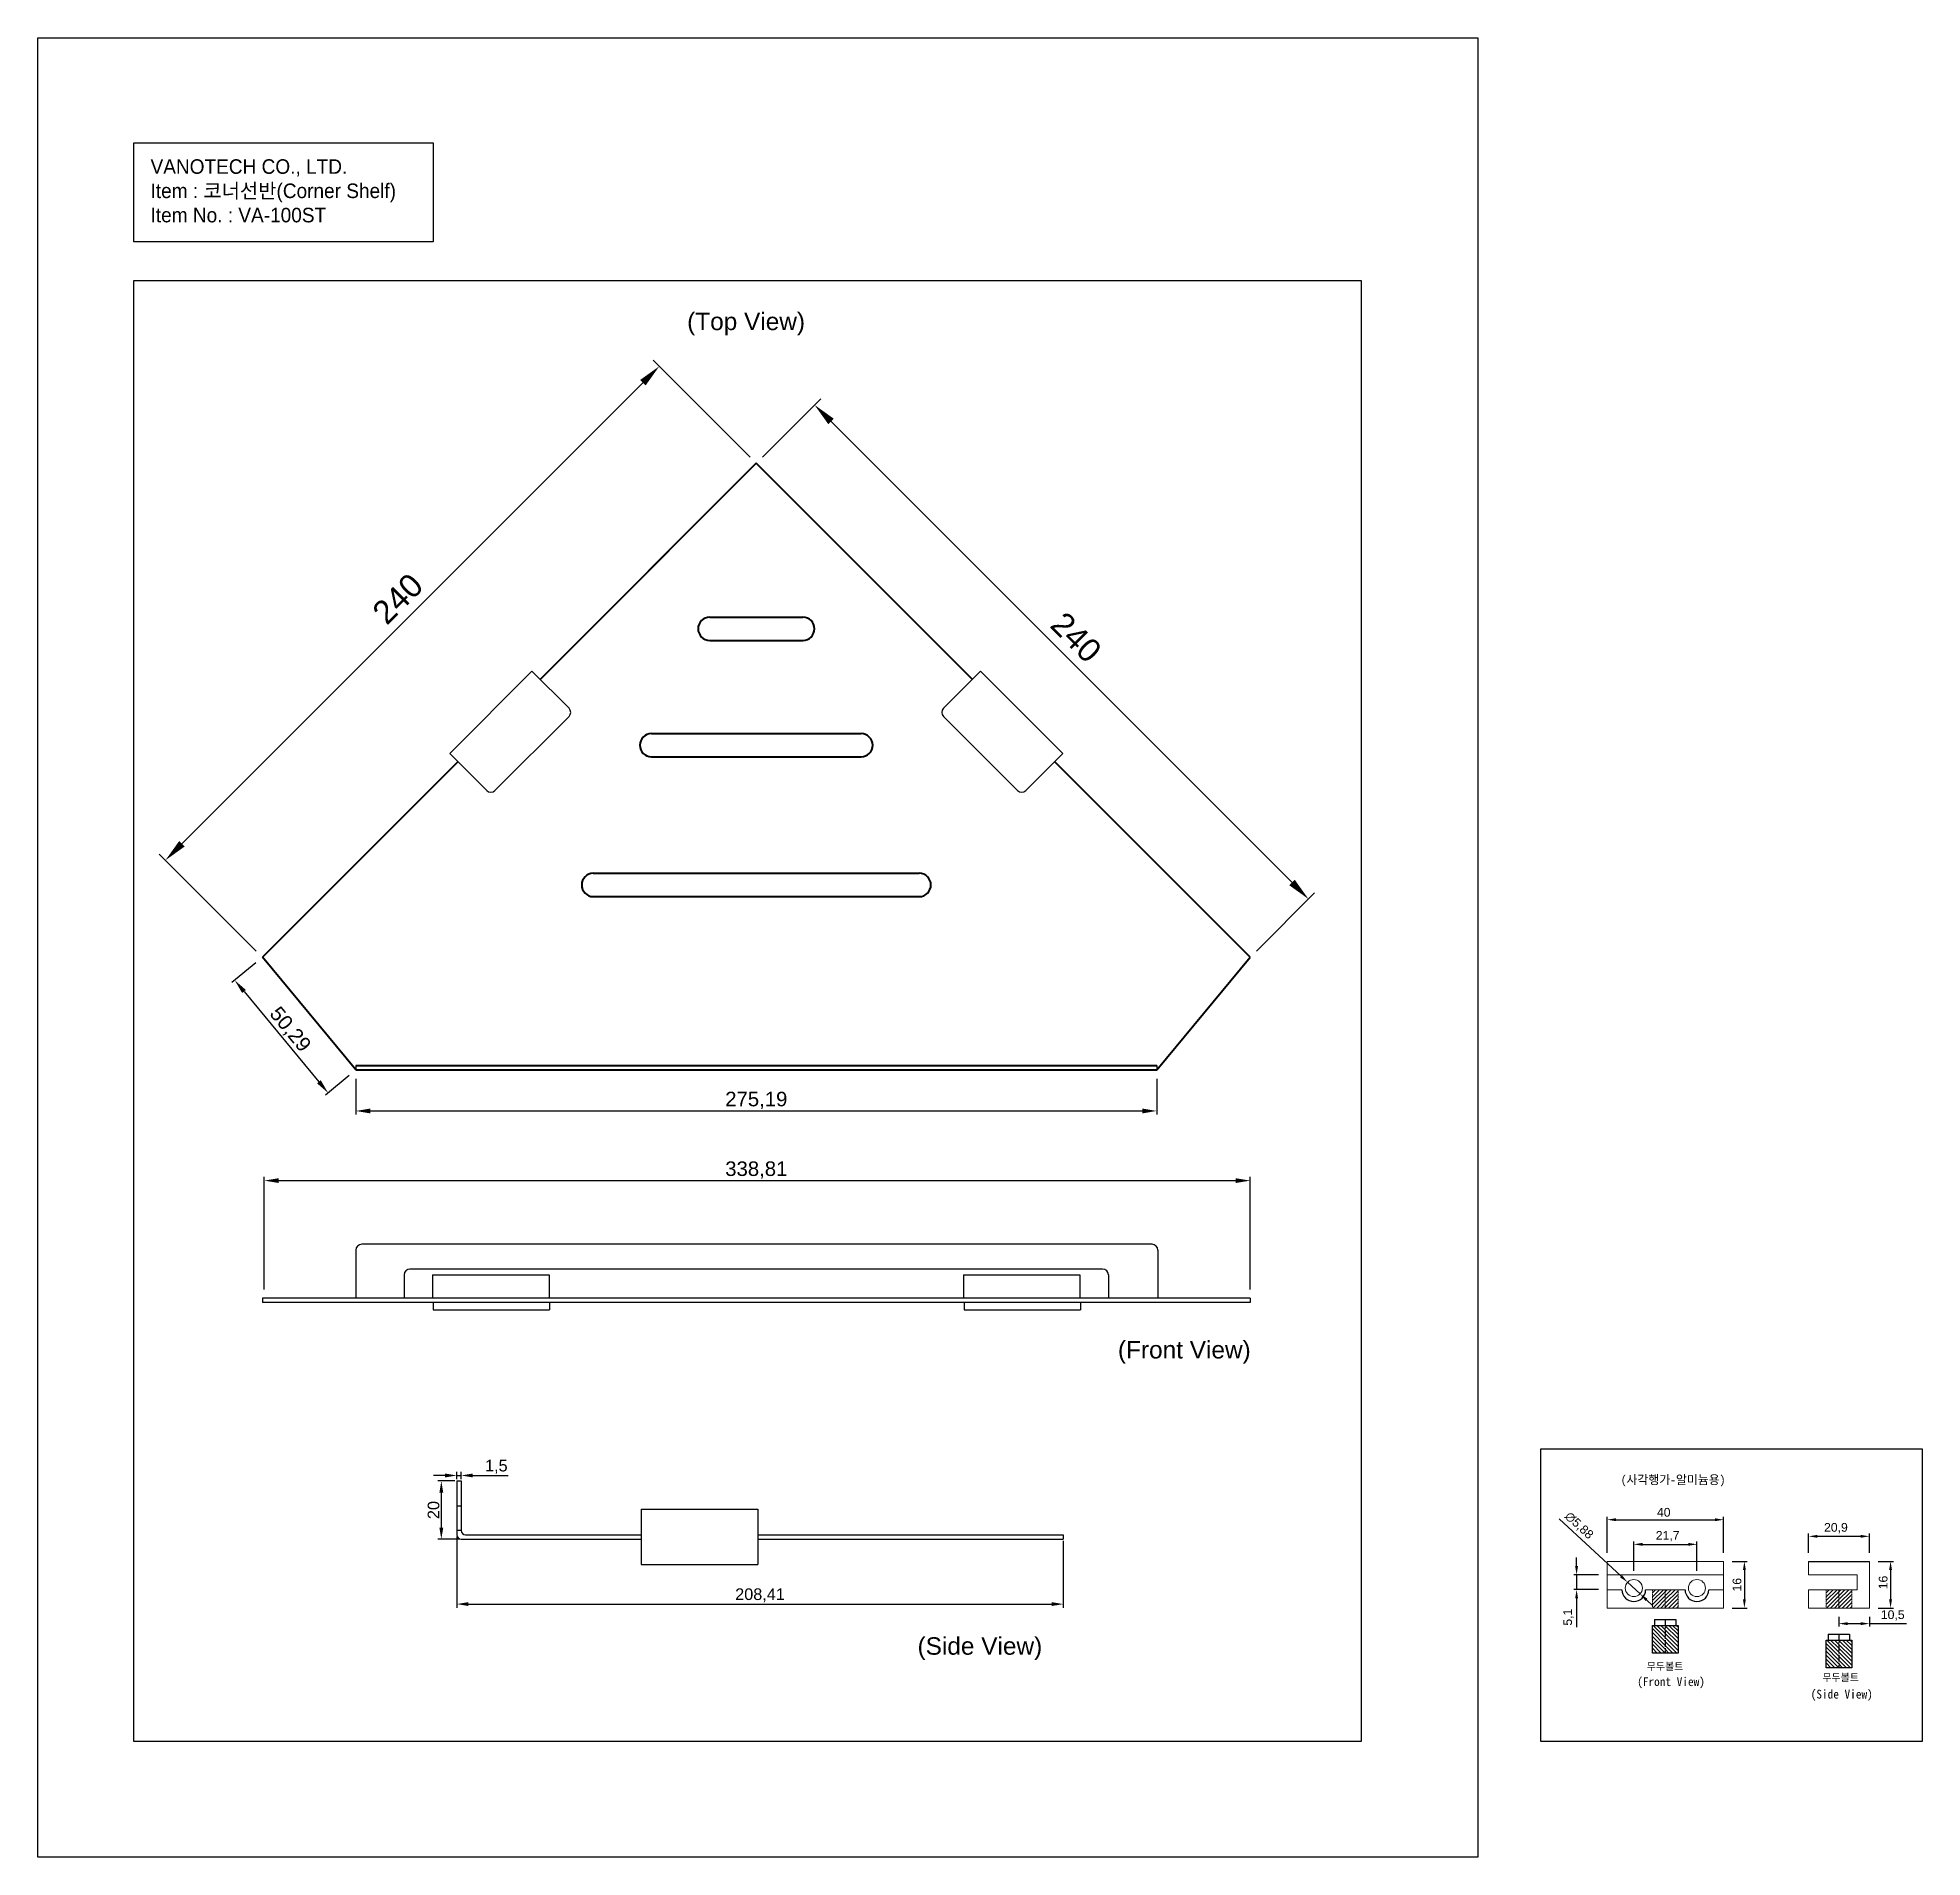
# Model space of a CAD drawing. Header units: millimetres. Extents: x 3124 to 3772, y 68 to 693.
import ezdxf

# ---------------------------------------------------------------- set-up
doc = ezdxf.new("R2010")
doc.units = ezdxf.units.MM
doc.linetypes.add('CENTER', pattern=[50.8, 31.75, -6.35, 6.35, -6.35])
doc.linetypes.add('HIDDEN', pattern=[9.525, 6.35, -3.175])
doc.styles.get("Standard").update_dxf_attribs({"font": 'arial.ttf'})
doc.styles.add('스타일', font='', dxfattribs={"height": 20})
doc.styles.get('스타일').set_extended_font_data('Gulim')
doc.dimstyles.new('ISO-25', dxfattribs={"dimtxt": 2.5, "dimasz": 2.5, "dimexe": 1.25, "dimexo": 0.625, "dimtad": 1, "dimtxsty": 'Standard', "dimcen": 2.5, "dimadec": 0, "dimazin": 0, "dimtfac": 1, "dimtmove": 0, "dimatfit": 3, "dimfxl": 1, "dimarcsym": 0})
pattern_1 = [(45, (2544.3372, -977.1703), (-0.6735192, 0.6735192), [])]
pattern_2 = [(315, (2575.3977, 1274.5327), (0.6735192, 0.6735192), [])]
pattern_3 = [(45, (2604.0117, -977.1703), (-0.6735192, 0.6735192), [])]
pattern_4 = [(315, (2635.0722, 1269.48375), (0.6735192, 0.6735192), [])]

# ---------------------------------------------------------------- blocks, each defined once
blk = doc.blocks.new('*D3')
at = {"color": 0, "lineweight": -2, "transparency": 16777216}
for p, q in [((3369.04, 549.06), (3335.71, 582.39)), ((3332.17, 574.61), (3173.78, 416.22)), ((3199.33, 379.35), (3166, 412.68))]:
    blk.add_line(p, q, dxfattribs=at)
at = {"color": 0, "transparency": 16777216}
for points in [[(3331.23, 575.55), (3333.11, 573.67), (3337.83, 580.27)], [(3172.84, 417.16), (3174.72, 415.28), (3168.12, 410.56)]]:
    blk.add_solid(points, dxfattribs=at)
at = {"layer": 'Defpoints', "color": 0, "transparency": 16777216}
for p in [(3371.16, 546.94), (3168.12, 410.56), (3201.45, 377.23)]:
    blk.add_point(p, dxfattribs=at)
at = {"color": 7, "lineweight": -3, "transparency": 16777216, "insert": (3247.97, 500.42), "char_height": 8, "attachment_point": 5, "rotation": 45}
blk.add_mtext('240', dxfattribs=at)
blk = doc.blocks.new('*D4')
at = {"color": 0, "lineweight": -2, "transparency": 16777216}
for p, q in [((3373.28, 549.06), (3393.31, 569.09)), ((3396.85, 561.31), (3555.24, 402.92)), ((3542.99, 379.35), (3563.02, 399.38))]:
    blk.add_line(p, q, dxfattribs=at)
at = {"color": 0, "transparency": 16777216}
for points in [[(3397.79, 562.25), (3395.9, 560.37), (3391.19, 566.97)], [(3556.18, 403.86), (3554.29, 401.98), (3560.89, 397.26)]]:
    blk.add_solid(points, dxfattribs=at)
at = {"layer": 'Defpoints', "color": 0, "transparency": 16777216}
for p in [(3371.16, 546.94), (3560.89, 397.26), (3540.86, 377.23)]:
    blk.add_point(p, dxfattribs=at)
at = {"color": 7, "lineweight": 40, "transparency": 16777216, "insert": (3481.05, 487.13), "char_height": 8, "attachment_point": 5, "rotation": 315}
blk.add_mtext('240', dxfattribs=at)
blk = doc.blocks.new('*D1')
at = {"color": 0, "lineweight": -2, "transparency": 16777216}
for p, q in [((3199.14, 375.32), (3190.97, 368.54)), ((3195.13, 365.49), (3220.86, 334.48)), ((3231.26, 336.61), (3223.09, 329.83))]:
    blk.add_line(p, q, dxfattribs=at)
at = {"color": 0, "transparency": 16777216}
for points in [[(3195.77, 366.02), (3194.49, 364.96), (3191.94, 369.34)], [(3221.5, 335.01), (3220.22, 333.95), (3224.05, 330.63)]]:
    blk.add_solid(points, dxfattribs=at)
at = {"layer": 'Defpoints', "color": 0, "transparency": 16777216}
for p in [(3201.45, 377.23), (3233.57, 338.53), (3224.05, 330.63)]:
    blk.add_point(p, dxfattribs=at)
at = {"color": 7, "transparency": 16777216, "insert": (3210.79, 352.3), "char_height": 5, "attachment_point": 5, "rotation": 309.68109}
blk.add_mtext('50,29', dxfattribs=at)
blk = doc.blocks.new('*D2')
at = {"color": 0, "lineweight": -2, "transparency": 16777216}
for p, q in [((3233.57, 335.53), (3233.57, 323.2)), ((3508.75, 335.53), (3508.75, 323.2)), ((3238.57, 324.45), (3503.75, 324.45))]:
    blk.add_line(p, q, dxfattribs=at)
at = {"color": 0, "transparency": 16777216}
for points in [[(3238.57, 325.28), (3238.57, 323.61), (3233.57, 324.45)], [(3503.75, 325.28), (3503.75, 323.61), (3508.75, 324.45)]]:
    blk.add_solid(points, dxfattribs=at)
at = {"layer": 'Defpoints', "color": 0, "transparency": 16777216}
for p in [(3233.57, 338.53), (3508.75, 338.53), (3508.75, 324.45)]:
    blk.add_point(p, dxfattribs=at)
at = {"color": 7, "transparency": 16777216, "insert": (3371.16, 328.08), "char_height": 5, "attachment_point": 5}
blk.add_mtext('275,19', dxfattribs=at)
blk = doc.blocks.new('*D5')
at = {"color": 0, "lineweight": -2, "transparency": 16777216}
for p, q in [((3202.06, 263.13), (3202.06, 301.77)), ((3207.06, 300.52), (3535.86, 300.52)), ((3540.86, 263.13), (3540.86, 301.77))]:
    blk.add_line(p, q, dxfattribs=at)
at = {"color": 0, "transparency": 16777216}
for points in [[(3207.06, 301.35), (3207.06, 299.69), (3202.06, 300.52)], [(3535.86, 301.35), (3535.86, 299.69), (3540.86, 300.52)]]:
    blk.add_solid(points, dxfattribs=at)
at = {"layer": 'Defpoints', "color": 0, "transparency": 16777216}
for p in [(3540.86, 300.52), (3202.06, 260.13), (3540.86, 260.13)]:
    blk.add_point(p, dxfattribs=at)
at = {"color": 7, "transparency": 16777216, "insert": (3371.16, 304.15), "char_height": 5, "attachment_point": 5}
blk.add_mtext('338,81', dxfattribs=at)
blk = doc.blocks.new('*D6')
at = {"color": 0, "lineweight": -2, "transparency": 16777216}
for p, q in [((3267.61, 197.35), (3261.68, 197.35)), ((3262.93, 193.35), (3262.93, 181.35)), ((3269.11, 177.35), (3261.68, 177.35))]:
    blk.add_line(p, q, dxfattribs=at)
at = {"color": 0, "transparency": 16777216}
for points in [[(3262.26, 193.35), (3263.6, 193.35), (3262.93, 197.35)], [(3262.26, 181.35), (3263.6, 181.35), (3262.93, 177.35)]]:
    blk.add_solid(points, dxfattribs=at)
at = {"layer": 'Defpoints', "color": 0, "transparency": 16777216}
for p in [(3268.24, 197.35), (3262.93, 177.35), (3269.74, 177.35)]:
    blk.add_point(p, dxfattribs=at)
at = {"color": 7, "transparency": 16777216, "insert": (3260.26, 187.35), "char_height": 4, "attachment_point": 5, "rotation": 90}
blk.add_mtext('20', dxfattribs=at)
blk = doc.blocks.new('*D7')
at = {"color": 0, "lineweight": -2, "transparency": 16777216}
for p, q in [((3264.24, 199.22), (3260.24, 199.22)), ((3268.24, 197.97), (3268.24, 200.47)), ((3268.24, 199.22), (3269.74, 199.22)), ((3269.74, 197.97), (3269.74, 200.47)), ((3273.74, 199.22), (3285.92, 199.22))]:
    blk.add_line(p, q, dxfattribs=at)
at = {"color": 0, "transparency": 16777216}
for points in [[(3264.24, 199.89), (3264.24, 198.56), (3268.24, 199.22)], [(3273.74, 199.89), (3273.74, 198.56), (3269.74, 199.22)]]:
    blk.add_solid(points, dxfattribs=at)
at = {"layer": 'Defpoints', "color": 0, "transparency": 16777216}
for p in [(3268.24, 197.35), (3269.74, 199.22), (3269.74, 197.35)]:
    blk.add_point(p, dxfattribs=at)
at = {"color": 7, "transparency": 16777216, "insert": (3281.83, 202.25), "char_height": 4, "attachment_point": 5}
blk.add_mtext('1,5', dxfattribs=at)
blk = doc.blocks.new('*D8')
at = {"color": 0, "lineweight": -2, "transparency": 16777216}
for p, q in [((3268.24, 178.22), (3268.24, 153.79)), ((3476.65, 176.72), (3476.65, 153.79)), ((3272.24, 155.04), (3472.65, 155.04))]:
    blk.add_line(p, q, dxfattribs=at)
at = {"color": 0, "transparency": 16777216}
for points in [[(3272.24, 155.71), (3272.24, 154.38), (3268.24, 155.04)], [(3472.65, 155.71), (3472.65, 154.38), (3476.65, 155.04)]]:
    blk.add_solid(points, dxfattribs=at)
at = {"layer": 'Defpoints', "color": 0, "transparency": 16777216}
for p in [(3268.24, 178.85), (3476.65, 177.35), (3476.65, 155.04)]:
    blk.add_point(p, dxfattribs=at)
at = {"color": 7, "transparency": 16777216, "insert": (3372.44, 158.07), "char_height": 4, "attachment_point": 5}
blk.add_mtext('208,41', dxfattribs=at)
blk = doc.blocks.new('*D21')
at = {"color": 0, "lineweight": -2, "transparency": 16777216}
for p, q in [((3663.53, 172.7), (3663.53, 185.03)), ((3666.53, 184.03), (3700.53, 184.03)), ((3703.53, 172.7), (3703.53, 185.03))]:
    blk.add_line(p, q, dxfattribs=at)
at = {"color": 0, "transparency": 16777216}
for points in [[(3666.53, 184.53), (3666.53, 183.53), (3663.53, 184.03)], [(3700.53, 184.53), (3700.53, 183.53), (3703.53, 184.03)]]:
    blk.add_solid(points, dxfattribs=at)
at = {"layer": 'Defpoints', "color": 0, "transparency": 16777216}
for p in [(3703.53, 184.03), (3663.53, 169.7), (3703.53, 169.7)]:
    blk.add_point(p, dxfattribs=at)
at = {"color": 7, "transparency": 16777216, "insert": (3682.96, 186.56), "char_height": 3, "attachment_point": 5}
blk.add_mtext('40', dxfattribs=at)
blk = doc.blocks.new('*D18')
at = {"color": 0, "lineweight": -2, "transparency": 16777216}
for p, q in [((3706.53, 169.7), (3711.68, 169.7)), ((3710.68, 166.7), (3710.68, 156.7)), ((3706.53, 153.7), (3711.68, 153.7))]:
    blk.add_line(p, q, dxfattribs=at)
at = {"color": 0, "transparency": 16777216}
for points in [[(3710.18, 166.7), (3711.18, 166.7), (3710.68, 169.7)], [(3710.18, 156.7), (3711.18, 156.7), (3710.68, 153.7)]]:
    blk.add_solid(points, dxfattribs=at)
at = {"layer": 'Defpoints', "color": 0, "transparency": 16777216}
for p in [(3703.53, 169.7), (3703.53, 153.7), (3710.68, 153.7)]:
    blk.add_point(p, dxfattribs=at)
at = {"color": 7, "transparency": 16777216, "insert": (3708.14, 161.7), "char_height": 3, "attachment_point": 5, "rotation": 90}
blk.add_mtext('16', dxfattribs=at)
blk = doc.blocks.new('*D22')
at = {"color": 0, "lineweight": -2, "transparency": 16777216}
for p, q in [((3672.68, 166.49), (3672.68, 176.57)), ((3675.68, 175.57), (3691.38, 175.57)), ((3694.38, 166.49), (3694.38, 176.57))]:
    blk.add_line(p, q, dxfattribs=at)
at = {"color": 0, "transparency": 16777216}
for points in [[(3675.68, 176.07), (3675.68, 175.07), (3672.68, 175.57)], [(3691.38, 176.07), (3691.38, 175.07), (3694.38, 175.57)]]:
    blk.add_solid(points, dxfattribs=at)
at = {"layer": 'Defpoints', "color": 0, "transparency": 16777216}
for p in [(3694.38, 175.57), (3672.68, 163.49), (3694.38, 163.49)]:
    blk.add_point(p, dxfattribs=at)
at = {"color": 7, "transparency": 16777216, "insert": (3684.32, 178.37), "char_height": 3, "attachment_point": 5}
blk.add_mtext('21,7', dxfattribs=at)
blk = doc.blocks.new('*D23')
at = {"color": 0, "lineweight": -2, "transparency": 16777216}
for p, q in [((3653.02, 168.1), (3653.02, 171.1)), ((3660.53, 165.1), (3652.02, 165.1)), ((3653.02, 165.1), (3653.02, 160)), ((3660.53, 160), (3652.02, 160)), ((3653.02, 157), (3653.02, 147.12))]:
    blk.add_line(p, q, dxfattribs=at)
at = {"color": 0, "transparency": 16777216}
for points in [[(3652.52, 168.1), (3653.52, 168.1), (3653.02, 165.1)], [(3652.52, 157), (3653.52, 157), (3653.02, 160)]]:
    blk.add_solid(points, dxfattribs=at)
at = {"layer": 'Defpoints', "color": 0, "transparency": 16777216}
for p in [(3663.53, 165.1), (3653.02, 160), (3663.53, 160)]:
    blk.add_point(p, dxfattribs=at)
at = {"color": 7, "transparency": 16777216, "insert": (3650.21, 150.56), "char_height": 3, "attachment_point": 5, "rotation": 90}
blk.add_mtext('5,1', dxfattribs=at)
blk = doc.blocks.new('*D24')
at = {"color": 0, "lineweight": -2, "transparency": 16777216}
for p, q in [((3732.75, 172.7), (3732.75, 179.32)), ((3735.75, 178.32), (3750.65, 178.32)), ((3753.65, 172.7), (3753.65, 179.32))]:
    blk.add_line(p, q, dxfattribs=at)
at = {"color": 0, "transparency": 16777216}
for points in [[(3735.75, 178.82), (3735.75, 177.82), (3732.75, 178.32)], [(3750.65, 178.82), (3750.65, 177.82), (3753.65, 178.32)]]:
    blk.add_solid(points, dxfattribs=at)
at = {"layer": 'Defpoints', "color": 0, "transparency": 16777216}
for p in [(3753.65, 178.32), (3732.75, 169.7), (3753.65, 169.7)]:
    blk.add_point(p, dxfattribs=at)
at = {"color": 7, "transparency": 16777216, "insert": (3742.13, 181.12), "char_height": 3, "attachment_point": 5}
blk.add_mtext('20,9', dxfattribs=at)
blk = doc.blocks.new('*D19')
at = {"color": 0, "lineweight": -2, "transparency": 16777216}
for p, q in [((3756.65, 169.7), (3761.9, 169.7)), ((3760.9, 166.7), (3760.9, 156.7)), ((3756.65, 153.7), (3761.9, 153.7))]:
    blk.add_line(p, q, dxfattribs=at)
at = {"color": 0, "transparency": 16777216}
for points in [[(3760.4, 166.7), (3761.4, 166.7), (3760.9, 169.7)], [(3760.4, 156.7), (3761.4, 156.7), (3760.9, 153.7)]]:
    blk.add_solid(points, dxfattribs=at)
at = {"layer": 'Defpoints', "color": 0, "transparency": 16777216}
for p in [(3753.65, 169.7), (3753.65, 153.7), (3760.9, 153.7)]:
    blk.add_point(p, dxfattribs=at)
at = {"color": 7, "transparency": 16777216, "insert": (3758.37, 162.46), "char_height": 3, "attachment_point": 5, "rotation": 90}
blk.add_mtext('16', dxfattribs=at)
blk = doc.blocks.new('*D20')
at = {"color": 0, "lineweight": -2, "transparency": 16777216}
for p, q in [((3743.15, 150.7), (3743.15, 147.33)), ((3753.65, 150.7), (3753.65, 147.33)), ((3746.15, 148.33), (3750.65, 148.33)), ((3753.65, 148.33), (3766.42, 148.33))]:
    blk.add_line(p, q, dxfattribs=at)
at = {"color": 0, "transparency": 16777216}
for points in [[(3746.15, 148.83), (3746.15, 147.83), (3743.15, 148.33)], [(3750.65, 148.83), (3750.65, 147.83), (3753.65, 148.33)]]:
    blk.add_solid(points, dxfattribs=at)
at = {"layer": 'Defpoints', "color": 0, "transparency": 16777216}
for p in [(3743.15, 153.7), (3753.65, 153.7), (3743.15, 148.33)]:
    blk.add_point(p, dxfattribs=at)
at = {"color": 7, "transparency": 16777216, "insert": (3761.65, 151.13), "char_height": 3, "attachment_point": 5}
blk.add_mtext('10,5', dxfattribs=at)
blk = doc.blocks.new('*D25')
at = {"color": 0, "lineweight": -2, "transparency": 16777216}
for p, q in [((3647.08, 184.28), (3668.32, 164.59)), ((3674.83, 158.55), (3670.52, 162.55)), ((3677.03, 156.51), (3679.23, 154.47))]:
    blk.add_line(p, q, dxfattribs=at)
at = {"color": 0, "transparency": 16777216}
for points in [[(3668.66, 164.95), (3667.98, 164.22), (3670.52, 162.55)], [(3677.37, 156.88), (3676.69, 156.14), (3674.83, 158.55)]]:
    blk.add_solid(points, dxfattribs=at)
at = {"layer": 'Defpoints', "color": 0, "transparency": 16777216}
for p in [(3670.52, 162.55), (3674.83, 158.55)]:
    blk.add_point(p, dxfattribs=at)
at = {"color": 7, "transparency": 16777216, "insert": (3653.81, 181.93), "char_height": 3, "attachment_point": 5, "rotation": 317.16965}
blk.add_mtext('∅5,88', dxfattribs=at)

msp = doc.modelspace()

# ---------------------------------------------------------------- hatches: boundary and pattern name
h = msp.add_hatch()
h.set_pattern_fill('ANSI31', color=3, scale=0.3)
h.set_pattern_definition(pattern_1)
h.paths.add_polyline_path([(3683.476, 159.998), (3679.076, 159.998), (3679.076, 153.698), (3683.476, 153.698)])
h = msp.add_hatch()
h.set_pattern_fill('ANSI31', color=3, scale=0.3)
h.set_pattern_definition(pattern_1)
h.paths.add_polyline_path([(3687.877, 159.998), (3683.476, 159.998), (3683.476, 153.698), (3687.877, 153.698)])
h = msp.add_hatch()
h.set_pattern_fill('ANSI31', color=3, scale=0.3)
h.set_pattern_definition(pattern_3)
h.paths.add_polyline_path([(3743.151, 159.998), (3738.751, 159.998), (3738.751, 153.698), (3743.151, 153.698)])
h = msp.add_hatch()
h.set_pattern_fill('ANSI31', color=3, scale=0.3)
h.set_pattern_definition(pattern_3)
h.paths.add_polyline_path([(3747.551, 159.998), (3743.151, 159.998), (3743.151, 153.698), (3747.551, 153.698)])
h = msp.add_hatch()
h.set_pattern_fill('ANSI31', color=3, scale=0.3, angle=-90)
h.set_pattern_definition(pattern_2)
h.paths.add_polyline_path([(3683.476, 138.237), (3683.476, 147.737), (3679.076, 147.737), (3679.076, 138.237)])
h = msp.add_hatch()
h.set_pattern_fill('ANSI31', color=3, scale=0.3, angle=-90)
h.set_pattern_definition(pattern_2)
h.paths.add_polyline_path([(3687.876, 147.737), (3683.476, 147.737), (3683.476, 138.237), (3687.876, 138.237)])
h = msp.add_hatch()
h.set_pattern_fill('ANSI31', color=3, scale=0.3, angle=-90)
h.set_pattern_definition(pattern_4)
h.paths.add_polyline_path([(3743.151, 133.188), (3743.151, 142.688), (3738.751, 142.688), (3738.751, 133.188)])
h = msp.add_hatch()
h.set_pattern_fill('ANSI31', color=3, scale=0.3, angle=-90)
h.set_pattern_definition(pattern_4)
h.paths.add_polyline_path([(3747.551, 142.688), (3743.151, 142.688), (3743.151, 133.188), (3747.551, 133.188)])

# ---------------------------------------------------------------- linework, layer by layer
at = {"lineweight": 40}
for p, q in [((3371.158, 546.938), (3296.912, 472.692)), ((3371.158, 546.938), (3296.912, 472.692)), ((3371.158, 546.938), (3311.054, 486.834)), ((3431.704, 486.392), (3371.158, 546.938)), ((3431.704, 486.392), (3371.158, 546.938)), ((3445.405, 472.692), (3371.158, 546.938)), ((3355.158, 494.085), (3387.158, 494.085)), ((3351.158, 490.085), (3351.158, 490.085)), ((3355.158, 486.085), (3387.158, 486.085)), ((3391.158, 490.085), (3391.158, 490.085)), ((3335.158, 454.085), (3407.158, 454.085)), ((3331.158, 450.085), (3331.158, 450.085)), ((3411.158, 450.085), (3411.158, 450.085)), ((3268.628, 444.407), (3201.453, 377.232)), ((3335.158, 446.085), (3407.158, 446.085)), ((3540.864, 377.232), (3473.689, 444.407)), ((3311.158, 402.085), (3311.158, 402.085)), ((3315.158, 406.085), (3427.158, 406.085)), ((3431.158, 402.085), (3431.158, 402.085)), ((3315.158, 398.085), (3427.158, 398.085)), ((3233.565, 338.527), (3201.453, 377.232)), ((3508.752, 338.527), (3540.864, 377.232)), ((3233.565, 340.027), (3508.752, 340.027)), ((3233.565, 338.527), (3508.752, 338.527))]:
    msp.add_line(p, q, dxfattribs=at)
at = {"linetype": 'Continuous'}
for p, q in [((3265.8, 447.236), (3294.084, 475.52)), ((3294.084, 475.52), (3306.812, 462.792)), ((3448.233, 475.52), (3435.505, 462.792)), ((3476.517, 447.236), (3448.233, 475.52)), ((3281.356, 434.508), (3306.812, 459.964)), ((3460.961, 434.508), (3435.505, 459.964)), ((3265.8, 447.236), (3278.527, 434.508)), ((3476.517, 447.236), (3463.789, 434.508)), ((3259.942, 268.134), (3299.942, 268.134)), ((3259.942, 268.134), (3259.942, 260.134)), ((3299.942, 268.134), (3299.942, 260.134)), ((3442.375, 268.134), (3482.375, 268.134)), ((3442.375, 268.134), (3442.375, 260.134)), ((3482.375, 268.134), (3482.375, 260.134)), ((3260.132, 258.634), (3260.132, 256.134)), ((3260.132, 256.134), (3300.132, 256.134)), ((3300.132, 258.634), (3300.132, 256.134)), ((3442.565, 258.634), (3442.565, 256.134)), ((3442.565, 256.134), (3482.565, 256.134)), ((3482.565, 258.634), (3482.565, 256.134)), ((3331.647, 187.596), (3371.647, 187.596)), ((3331.647, 187.596), (3331.647, 168.596)), ((3371.647, 187.596), (3371.647, 168.596)), ((3331.647, 168.596), (3371.647, 168.596))]:
    msp.add_line(p, q, dxfattribs=at)
for p, q in [((3233.565, 340.027), (3233.565, 338.527)), ((3508.752, 340.027), (3508.752, 338.527)), ((3507.132, 278.634), (3235.565, 278.634)), ((3233.565, 276.634), (3233.565, 260.134)), ((3509.132, 276.634), (3509.132, 260.134)), ((3250.158, 268.134), (3250.158, 260.134)), ((3490.158, 270.134), (3252.158, 270.134)), ((3492.158, 268.134), (3492.158, 260.134)), ((3540.864, 260.134), (3201.453, 260.134)), ((3201.453, 260.134), (3201.453, 258.634)), ((3250.348, 260.134), (3202.057, 260.134)), ((3540.64, 260.134), (3492.348, 260.134)), ((3540.864, 260.134), (3540.864, 258.634)), ((3540.864, 258.634), (3201.453, 258.634)), ((3250.348, 258.634), (3202.057, 258.634)), ((3540.64, 258.634), (3492.348, 258.634)), ((3268.236, 197.346), (3269.736, 197.346)), ((3268.236, 197.346), (3268.236, 178.846)), ((3269.736, 197.346), (3269.736, 180.346)), ((3268.236, 188.846), (3269.736, 188.846)), ((3269.736, 180.346), (3268.236, 180.346)), ((3269.736, 177.346), (3331.647, 177.346)), ((3271.236, 178.846), (3331.647, 178.846)), ((3371.647, 178.846), (3476.647, 178.846)), ((3371.647, 178.846), (3476.647, 178.846)), ((3371.647, 177.346), (3476.647, 177.346)), ((3371.647, 177.346), (3476.647, 177.346)), ((3476.647, 178.846), (3476.647, 177.346)), ((3476.647, 178.846), (3476.647, 177.346)), ((3732.751, 169.698), (3753.651, 169.698)), ((3679.776, 149.737), (3687.176, 149.737)), ((3679.776, 149.737), (3679.776, 147.737)), ((3687.176, 149.737), (3687.176, 147.737)), ((3679.076, 138.237), (3679.076, 147.737)), ((3679.076, 147.737), (3687.876, 147.737)), ((3687.876, 147.737), (3687.876, 138.237)), ((3738.751, 133.188), (3738.751, 142.688)), ((3738.751, 142.688), (3747.551, 142.688)), ((3739.451, 144.688), (3746.851, 144.688)), ((3739.451, 144.688), (3739.451, 142.688)), ((3746.851, 144.688), (3746.851, 142.688)), ((3747.551, 142.688), (3747.551, 133.188)), ((3687.876, 138.237), (3679.076, 138.237)), ((3747.551, 133.188), (3738.751, 133.188))]:
    msp.add_line(p, q)
at = {"lineweight": 13}
for p, q in [((3663.526, 169.698), (3703.526, 169.698)), ((3663.526, 153.698), (3663.526, 169.698)), ((3703.526, 169.698), (3703.526, 153.698)), ((3732.751, 169.698), (3732.751, 165.098)), ((3753.651, 169.698), (3753.651, 153.698)), ((3663.526, 165.098), (3703.526, 165.098)), ((3732.751, 165.098), (3749.451, 165.098)), ((3749.451, 165.098), (3749.451, 159.998)), ((3663.526, 159.998), (3668.596, 159.998)), ((3676.756, 159.998), (3690.296, 159.998)), ((3698.456, 159.998), (3703.526, 159.998)), ((3732.751, 159.998), (3732.751, 153.698)), ((3732.751, 159.998), (3749.451, 159.998)), ((3663.526, 153.698), (3703.526, 153.698)), ((3732.751, 153.698), (3753.651, 153.698))]:
    msp.add_line(p, q, dxfattribs=at)
at = {"color": 3, "linetype": 'HIDDEN', "lineweight": 13, "ltscale": 0.08}
for p, q in [((3679.076, 159.998), (3679.076, 153.698)), ((3687.877, 159.998), (3687.877, 153.698)), ((3738.751, 159.998), (3738.751, 153.698)), ((3747.551, 159.998), (3747.551, 153.698))]:
    msp.add_line(p, q, dxfattribs=at)
at = {"color": 1, "linetype": 'HIDDEN', "lineweight": 13, "ltscale": 0.08}
for p, q in [((3683.476, 159.998), (3683.476, 153.698)), ((3743.151, 159.998), (3743.151, 153.698))]:
    msp.add_line(p, q, dxfattribs=at)
at = {"color": 1, "linetype": 'CENTER', "lineweight": 13, "ltscale": 0.08}
msp.add_line((3743.151, 159.998), (3743.151, 153.698), dxfattribs=at)
at = {"color": 1, "linetype": 'CENTER', "ltscale": 0.07}
for p, q in [((3683.476, 149.737), (3683.476, 138.237)), ((3743.151, 144.688), (3743.151, 133.188))]:
    msp.add_line(p, q, dxfattribs=at)
at = {"color": 4}
msp.add_lwpolyline([(3124.235, 693.143), (3619.052, 693.143), (3619.052, 68.059), (3124.235, 68.059)], close=True, dxfattribs=at)
at = {"color": 3}
msp.add_lwpolyline([(3157.281, 657.033), (3260.08, 657.033), (3260.08, 623.074), (3157.281, 623.074)], close=True, dxfattribs=at)
at = {"color": 6}
for points in [[(3157.281, 609.77), (3579.043, 609.77), (3579.043, 107.861), (3157.281, 107.861)], [(3640.736, 208.415), (3771.815, 208.415), (3771.815, 107.861), (3640.736, 107.861)]]:
    msp.add_lwpolyline(points, close=True, dxfattribs=at)
at = {"lineweight": 13}
for centre in [(3672.676, 160.548), (3694.376, 160.548)]:
    msp.add_circle(centre, 2.94, dxfattribs=at)
at = {"lineweight": 40}
for centre, start, end in [((3355.158, 490.085), 90, 180), ((3387.158, 490.085), 0, 90), ((3355.158, 490.085), 180, 270), ((3387.158, 490.085), 270, 0), ((3335.158, 450.085), 90, 180), ((3407.158, 450.085), 360, 90), ((3335.158, 450.085), 180, 270), ((3407.158, 450.085), 270, 0), ((3315.158, 402.085), 90, 180), ((3315.158, 402.085), 180, 270), ((3427.158, 402.085), 0, 90), ((3427.158, 402.085), 270, 0)]:
    msp.add_arc(centre, 4, start, end, dxfattribs=at)
at = {"linetype": 'Continuous'}
for centre, start, end in [((3305.397, 461.378), 315, 45), ((3436.919, 461.378), 135, 225), ((3279.942, 435.922), 225, 315), ((3462.375, 435.922), 225, 315)]:
    msp.add_arc(centre, 2, start, end, dxfattribs=at)
for centre, radius, start, end in [((3235.565, 276.634), 2, 90, 180), ((3507.132, 276.634), 2, 0, 90), ((3252.158, 268.134), 2, 90, 180), ((3490.158, 268.134), 2, 0, 90), ((3269.736, 178.846), 1.5, 180, 270), ((3271.236, 180.346), 1.5, 180, 270), ((3672.676, 159.998), 4.08, 180, 0), ((3694.376, 159.998), 4.08, 180, 0)]:
    msp.add_arc(centre, radius, start, end)

# ---------------------------------------------------------------- texts
at = {"color": 3, "insert": (3163.016, 651.381), "char_height": 5, "width": 363.40321, "attachment_point": 1, "style": '스타일'}
msp.add_mtext('\\pxt4;{\\C6;VANOTECH CO., LTD.\\P\\ptz;\\C256;Item : 코너선반(Corner Shelf)\\PItem No. : VA-100ST}', dxfattribs=at)
at = {"char_height": 6, "attachment_point": 1}
for s, insert in [('(Top View)', (3347.392, 598.69)), ('(Front View)', (3495.413, 245.426)), ('(Side View)', (3426.557, 143.65))]:
    msp.add_mtext_dynamic_manual_height_columns(s, width=77.24699, gutter_width=12.5, heights=[0], dxfattribs=dict(at, insert=insert))
at = {"width": 106.46056, "attachment_point": 1}
for s, insert, char_height in [('{\\fGulimChe|b0|i0|c129|p49;(사각행가-알미늄용)}', (3668.213, 199.229), 3), ('{\\fGulimChe|b0|i0|c129|p49;(Front View)}', (3673.847, 129.89), 3), ('{\\fGulimChe|b0|i0|c129|p49;무두볼트}', (3677.128, 134.883), 2.5), ('{\\fGulimChe|b0|i0|c129|p49;무두볼트}', (3737.487, 131.088), 2.5), ('{\\fGulimChe|b0|i0|c129|p49;(Side View)}', (3733.462, 125.609), 3)]:
    msp.add_mtext(s, dxfattribs=dict(at, insert=insert, char_height=char_height))

# ---------------------------------------------------------------- dimensions: what is measured, and where the dimension line sits
at = {"color": 5, "lineweight": -3}
dim = msp.add_aligned_dim(p1=(3371.158, 546.938), p2=(3201.453, 377.232), distance=-47.136, dimstyle='ISO-25', override={"dimtxt": 8, "dimasz": 8, "dimexe": 3, "dimexo": 3, "dimgap": 3, "dimclrt": 7}, dxfattribs=at)
dim.commit()
dim.dimension.update_dxf_attribs({"geometry": '*D3', "text_midpoint": (3247.966, 500.425)})
at = {"color": 5, "lineweight": 40}
dim = msp.add_aligned_dim(p1=(3371.158, 546.938), p2=(3540.864, 377.232), distance=28.327, dimstyle='ISO-25', override={"dimtxt": 8, "dimasz": 8, "dimexe": 3, "dimexo": 3, "dimgap": 3, "dimclrt": 7}, dxfattribs=at)
dim.commit()
dim.dimension.update_dxf_attribs({"geometry": '*D4', "text_midpoint": (3481.051, 487.125)})
at = {"color": 5}
dim = msp.add_aligned_dim(p1=(3201.453, 377.232), p2=(3233.565, 338.527), distance=-12.365, dimstyle='ISO-25', override={"dimtxt": 5, "dimasz": 5, "dimexo": 3, "dimclrt": 7}, dxfattribs=at)
dim.commit()
dim.dimension.update_dxf_attribs({"geometry": '*D1', "text_midpoint": (3210.787, 352.302)})
for base, p1, p2, override, picture, middle in [((3508.752, 324.446), (3233.565, 338.527), (3508.752, 338.527), {"dimtxt": 5, "dimasz": 5, "dimexo": 3, "dimclrt": 7}, '*D2', (3371.158, 324.446)), ((3540.864, 300.519), (3202.057, 260.134), (3540.864, 260.134), {"dimtxt": 5, "dimasz": 5, "dimexo": 3, "dimclrt": 7}, '*D5', (3371.158, 300.519)), ((3703.526, 184.032), (3663.526, 169.698), (3703.526, 169.698), {"dimtxt": 3, "dimasz": 3, "dimexe": 1, "dimexo": 3, "dimgap": 1, "dimclrt": 7}, '*D21', (3682.96, 184.032)), ((3753.651, 178.318), (3732.751, 169.698), (3753.651, 169.698), {"dimtxt": 3, "dimasz": 3, "dimexe": 1, "dimexo": 3, "dimgap": 1, "dimclrt": 7}, '*D24', (3742.132, 178.318)), ((3694.376, 175.568), (3672.676, 163.488), (3694.376, 163.488), {"dimtxt": 3, "dimasz": 3, "dimexe": 1, "dimexo": 3, "dimgap": 1, "dimclrt": 7}, '*D22', (3684.323, 175.568)), ((3743.151, 148.33), (3753.651, 153.698), (3743.151, 153.698), {"dimtxt": 3, "dimasz": 3, "dimexe": 1, "dimexo": 3, "dimgap": 1, "dimclrt": 7}, '*D20', (3761.651, 148.33))]:
    dim = msp.add_linear_dim(base=base, p1=p1, p2=p2, dimstyle='ISO-25', override=override, dxfattribs=at)
    dim.commit()
    dim.dimension.update_dxf_attribs({"geometry": picture, "text_midpoint": middle, "dimtype": 160})
for base, p1, p2, picture, middle in [((3269.736, 199.222), (3268.236, 197.346), (3269.736, 197.346), '*D7', (3281.829, 202.251)), ((3476.647, 155.043), (3268.236, 178.846), (3476.647, 177.346), '*D8', (3372.442, 158.072))]:
    dim = msp.add_linear_dim(base=base, p1=p1, p2=p2, dimstyle='ISO-25', override={"dimtxt": 4, "dimasz": 4, "dimclrt": 7}, dxfattribs=at)
    dim.commit()
    dim.dimension.update_dxf_attribs({"geometry": picture, "text_midpoint": middle})
for base, p1, p2, override, picture, middle in [((3262.929, 177.346), (3268.236, 197.346), (3269.736, 177.346), {"dimtxt": 4, "dimasz": 4, "dimclrt": 7}, '*D6', (3260.262, 187.346)), ((3653.015, 159.998), (3663.526, 165.098), (3663.526, 159.998), {"dimtxt": 3, "dimasz": 3, "dimexe": 1, "dimexo": 3, "dimgap": 1, "dimclrt": 7}, '*D23', (3650.213, 150.557))]:
    dim = msp.add_linear_dim(base=base, p1=p1, p2=p2, angle=90, dimstyle='ISO-25', override=override, dxfattribs=at)
    dim.commit()
    dim.dimension.update_dxf_attribs({"geometry": picture, "text_midpoint": middle})
dim = msp.add_diameter_dim_2p(p1=(3674.833, 158.549), p2=(3670.52, 162.547), dimstyle='ISO-25', override={"dimtxt": 3, "dimasz": 3, "dimgap": 1, "dimclrt": 7}, dxfattribs=at)
dim.commit()
dim.dimension.update_dxf_attribs({"geometry": '*D25', "text_midpoint": (3651.871, 179.835), "dimtype": 163})
for base, p1, p2, picture, middle in [((3710.677, 153.698), (3703.526, 169.698), (3703.526, 153.698), '*D18', (3710.677, 161.698)), ((3760.899, 153.698), (3753.651, 169.698), (3753.651, 153.698), '*D19', (3760.899, 162.462))]:
    dim = msp.add_linear_dim(base=base, p1=p1, p2=p2, angle=90, dimstyle='ISO-25', override={"dimtxt": 3, "dimasz": 3, "dimexe": 1, "dimexo": 3, "dimgap": 1, "dimclrt": 7}, dxfattribs=at)
    dim.commit()
    dim.dimension.update_dxf_attribs({"geometry": picture, "text_midpoint": middle, "dimtype": 160})

doc.saveas('drawing.dxf')
